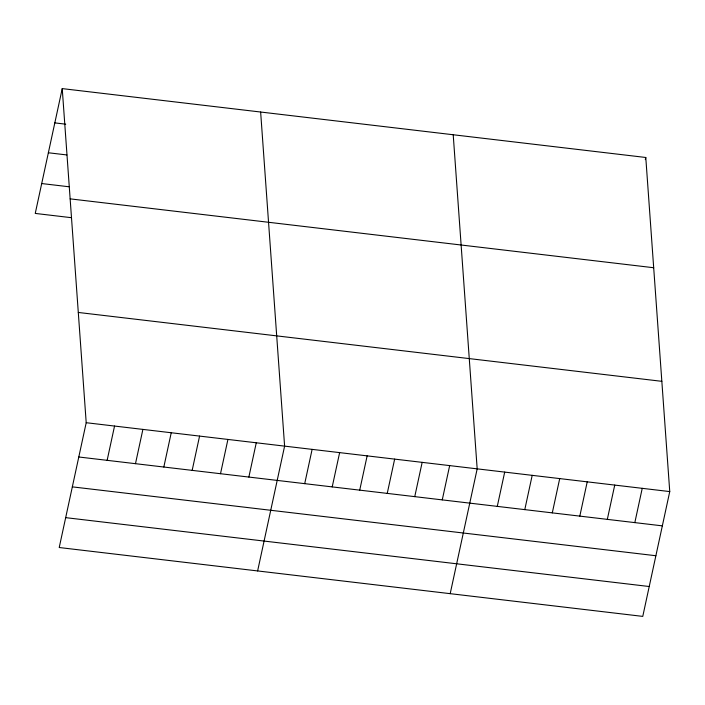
<?xml version="1.0" encoding="UTF-8"?>
<svg xmlns="http://www.w3.org/2000/svg" width="705" height="705" viewBox="0 0 705 705"><rect width="100%" height="100%" fill="white"/><g stroke="black" fill="none" stroke-linecap="round" stroke-linejoin="round"><path stroke-width="1.06" d="M62.234 88.61L86.204 422.709L59.22 547.521L642.766 616.39L669.75 491.579L645.78 157.479L62.234 88.61L35.25 213.421L71.223 217.669M107.134 460.339L114.545 426.058M135.483 463.678L142.895 429.398M163.824 467.027L171.236 432.747M192.165 470.367L199.577 436.087M220.506 473.716L227.926 439.435M248.856 477.065L256.267 442.784M257.625 570.944L284.608 446.124L260.638 112.025M304.71 483.656L312.121 449.376M332.214 486.899L339.634 452.619M359.726 490.142L367.138 455.862M387.239 493.394L394.65 459.114M414.751 496.637L422.163 462.357M442.255 499.889L449.667 465.608M450.195 593.672L477.179 468.851L453.209 134.752M497.281 506.384L504.692 472.103M524.784 509.627L532.196 475.346M552.297 512.87L559.708 478.589M645.322 159.621L645.78 157.479M579.81 516.122L587.221 481.841M607.322 519.365L614.734 485.084M634.826 522.616L642.237 488.336M54.823 122.89L65.724 124.177M48.363 152.765L66.896 154.95M41.71 183.547L68.967 186.763M70.147 198.863L653.694 267.733M78.29 312.456L661.836 381.326M86.204 422.709L669.75 491.579M78.793 456.99L662.339 525.86M72.333 486.864L655.879 555.734M65.68 517.646L649.226 586.516"/></g></svg>
